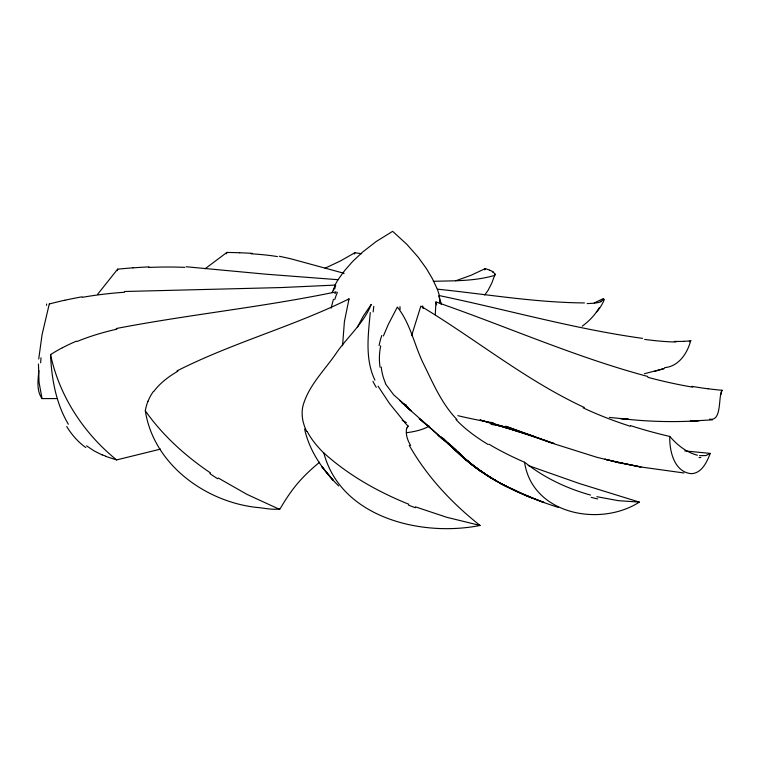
<?xml version="1.0" encoding="UTF-8"?>
<svg xmlns="http://www.w3.org/2000/svg" width="760" height="760" viewBox="0 0 760 760"><rect width="100%" height="100%" fill="white"/><g stroke="black" fill="none" stroke-linecap="round" stroke-linejoin="round"><path stroke-width="1.14" d="M342.56 345.676L344.403 321.632L349.03 298.87C293.303 326.477 232.475 342.722 177.032 370.889M38.456 364.021L39.045 382.27L42.038 398.601L56.762 398.563M38.722 359.024L42.075 334.609L49.295 303.895M370.272 312.559C368.191 335.008 364.828 359.081 374.927 380.171M435.28 314.688L435.945 301.957C506.644 326.458 575.311 357.115 647.757 376.466M38.893 370.509C38.095 379.781 36.224 390.488 42.038 398.601M117.344 270.674L117.695 269.097L97.774 294.11M331.103 308.151L333.422 299.335M333.573 290.006L333.963 288.572M411.597 335.702L420.831 306.147C475.75 339.102 525.844 380.409 584.307 407.474M720.86 394.734L722 390.193C718.086 396.587 722.161 421.686 709.65 419.13M226.48 253.811L226.945 252.377L205.076 268.793M332.101 292.704L332.291 292.144M383.401 335.967L388.303 324.406L397.356 307.059C410.172 323.161 414.077 343.909 422.702 362.197C432.601 382.052 441.237 403.38 456.969 419.539M407.274 427.889L408.091 425.942M495.111 274.094L491.748 283.204L488.053 290.387L484.728 295.013M684.769 450.917L710.248 453.397C706.961 461.823 701.983 473.034 691.609 473.68C674.082 472.378 669.303 450.718 669.769 436.354C677.065 444.904 686.356 452.38 697.414 455.221M354.359 254.049L354.891 252.719L340.518 260.917L325.014 268.242M484.776 269.866L485.327 268.574L471.124 275.243L455.686 280.81M357.38 327.199L363.432 315.856L371.231 304.418C364.106 322.63 348.669 335.73 337.488 351.376C325.726 369.17 308.864 384.721 302.993 405.745A149.862 70.414 9.7 0 0 306.726 431.452M335.027 285L337.649 280.326M147.991 401.223A189.895 91.343 3.6 0 0 145.321 410.78C153.463 463.913 204.582 501.306 255.787 507.328C263.653 507.861 272.916 510.311 280.155 508.753C284.563 501.125 289.37 493.715 294.851 486.799C302.052 477.631 310.622 469.661 319.58 462.232M599.336 307.543C595.108 314.944 589.095 321.166 582.226 326.163M334.903 293.654L336.119 291.859C263.34 307.059 189.183 314.469 116.223 328.529M338.485 279.081L344.651 270.56L352.545 261.582L362.757 251.93L376.295 241.461L392.663 231.325L406.866 244.359L418.209 257.203L426.436 268.613L432.516 278.92L436.981 288.458M348.241 299.849L349.03 298.87M710.248 453.397L705.841 455.591L699.561 455.639M689.301 341.743L690.688 340.698C687.42 353.229 678.67 366.538 664.611 367.64M528.238 465.538L579.405 483.531L639.35 502.113C600.115 527.364 532.209 514.434 524.542 462.156C543.885 477.622 566.703 488.442 590.501 495.054M493.354 275.728C473.964 281.295 453.34 280.706 433.333 281.305M594.32 302.888L603.402 298.566A135.005 14.791 8.5 0 1 602.794 300.086A115.919 12.749 8.8 0 1 600.333 301.445M654.559 371.393L664.173 368.543L644.47 373.711M105.735 456.409L116.622 459.914L160.531 449.112M409.241 445.341C426.958 476.662 451.953 503.196 480.054 525.454C421.752 537.101 340.945 517.931 323.827 452.95C348.526 475.266 377.967 491.796 408.719 504.231M712.538 419.834L690.327 421.135L699.181 420.774M335.179 285.085L281.476 287.546L124.735 291.498M697.262 420.85C671.583 422.36 645.744 421.543 620.198 418.484L628.767 419.358L609.396 417.411M584.44 302.926C534.992 302.565 486.105 294.11 437.028 289.132M639.35 502.113L618.383 500.669L596.875 496.707M186.038 266.741L265.772 274.18L338.504 279.737M683.981 472.976L638.305 466.64L604.846 459.202L618.688 462.65L641.05 466.953L615.837 461.956L618.688 462.65L596.961 457.32L550.534 442.7L505.647 426.246L553.992 443.498L508.459 428.345L530.85 435.29M642.589 338.38C573.923 328.89 507.157 309.709 439.403 295.63M502.464 426.312L491.055 424.346M279.309 256.253L290.377 258.675L344.147 273.324M480.054 525.454L446.776 517.294L415.416 506.853M509.029 428.013L480.006 419.957L535.392 436.838M498.18 425.495L504.782 427.015M506.986 427.528L509.181 428.041M503.025 426.873L507.281 428.117L494.047 423.823M558.211 507.376C518.149 494.57 478.695 475.902 449.683 444.628C472.644 468.027 500.811 485.897 531.344 497.705L500.469 483.464L507.053 486.761C486.476 476.453 467.485 462.821 451.687 446.053L463.324 457.624L468.683 461.805L447.44 442.976L460.664 454.508M279.747 509.456L246.981 494.38L218.272 478.012M102.21 454.974L94.088 450.908L86.545 445.825M479.978 470.849L496.118 480.814L489.734 477.28L474.249 466.402L479.978 470.849L465.699 459.505L471.077 464.16L486.087 474.61M210.511 472.938C185.506 456.095 162.707 435.508 145.293 410.78M407.351 406.885L408.025 407.388M406.676 406.362L393.556 394.687L385.31 383.601M430.397 427.87L405.07 405.612M430.426 427.88L419.188 418.646L455.943 450.024L438.111 434.995L442.349 438.966L431.528 428.83M462.051 455.639L454.185 449.169L443.355 438.273M116.622 459.914C83.704 433.361 59.299 396.093 50.54 354.53C51.556 378.603 55.898 403.265 68.353 424.241M438.111 434.995L459.021 453.159L449.683 444.628M405.441 405.821L411.027 410.78L399.579 400.368M447.44 442.976L451.867 447.137L440.866 436.762M338.703 485.953C322.743 470.307 309.491 451.117 304.599 429.02M404.709 422.227L389.5 403.512L378.034 386.137M437.541 289.835L439.242 294.927M435.945 301.957L436.601 304.845M440.847 302.157L441.18 304.332M380.057 367.26L379.848 365.75A64.486 61.911 -23.5 0 1 380.703 345.857M440.819 302.908L440.895 303.477M402.183 403.332A41.895 14.297 5.4 0 1 406.609 405.166M429.124 426.065A59.878 20.444 5.4 0 1 406.429 432.725M334.713 288.914A67.061 46.987 37.3 0 1 335.72 285.37M332.405 292.182A73.824 70.87 -4.7 0 1 335.331 285.152M334.742 299.611A73.492 61.019 -59.3 0 1 337.392 292.296M406.324 422.55A75.212 23 40.7 0 1 402.249 420.346M408.177 426.255A102.153 25.754 58.7 0 1 404.776 422.541M373.151 311.904A73.388 6.165 -83.3 0 1 373.815 306.299M376.257 387.362A92.245 86.782 -75.4 0 1 372.932 381.339M385.643 383.42A53.741 50.264 -58.4 0 1 381.254 367.07M379.097 345.648A73.72 69.796 -33 0 1 381.767 335.502M399.969 306.641A73.596 26.951 88.8 0 1 400.064 309.444M422.702 305.928A73.938 54.349 77 0 1 423.101 308.493M439.023 295.745A67.593 65.445 -59.5 0 1 440.353 302.252M438.938 295.763A74.774 69.245 -39.2 0 1 440.23 303.022M493.506 422.93A212.277 55.841 3.9 0 1 457.843 415.673M630.192 426.236A134.434 41.752 17.1 0 1 583.119 407.844M630.477 425.609A144.695 43.215 17.3 0 0 650.807 431.661A166.564 48.716 17.2 0 0 669.807 436.468M692.75 387.153A123.091 27.502 16.1 0 1 647.852 377.321M708.178 388.806A132.516 28.129 15.9 0 1 691.771 386.337M722.19 390.298A152.684 31.806 15.7 0 1 708.101 388.749M676.029 342A113.42 17.708 13.3 0 1 644.622 339.406M683.829 341.344A122.341 18.04 12.8 0 1 674.329 341.392M690.878 340.755A141.569 20.587 12.6 0 1 683.734 341.316M601.236 301.615A107.169 12.312 9.4 0 1 587.167 303.563M604.418 299.278A51.309 40.346 74.8 0 1 596.647 311.961M492.451 271.938A105.004 10.773 5 0 1 494.285 275.823M489.772 270.247A113.953 11.647 4.3 0 1 493.411 271.995M485.051 268.565A133.636 13.794 4.1 0 1 489.906 270.247M153.71 391.562A149.805 70.898 1.9 0 1 177.85 371.222M148.038 401.223A162.431 77.776 2.8 0 1 153.358 391.495M410.666 445.464A252.795 69.331 8.8 0 1 406.733 427.813M307.202 431.452A162.032 75.563 10.7 0 0 314.422 442.548A188.223 86.83 11.3 0 0 323.731 452.96M488.034 444.457A144.391 58.168 15.3 0 1 455.981 419.539M488.956 444.21A155.677 61.189 15.9 0 0 506.445 453.796A179.778 69.312 16 0 0 524.447 462.222M148.589 267.444A122.882 28.899 -5.6 0 1 184.794 267.368M132.943 267.872A134.149 33.174 -5.9 0 1 149.036 266.893M117.695 269.183A159.258 40.422 -6 0 1 132.952 267.824M82.337 297.322A134.216 43.263 -6.2 0 1 124.535 292.239M64.904 300.248A146.386 49.181 -6.2 0 1 81.956 296.827M49.4 303.962A173.337 59.679 -6.1 0 1 64.847 300.2M46.645 304.01A62.843 7.904 -83.5 0 1 46.502 305.32M77.102 341.477A144.229 59.394 -4 0 1 116.879 329.166M62.405 347.785A156.883 66.49 -3.5 0 1 76.389 341.173M50.663 354.559A184.67 79.677 -3.1 0 1 62.329 347.766M251.113 253.783A113.269 18.724 -3 0 1 277.428 256.585M239.552 252.776A123.547 21.498 -3.5 0 1 252.519 253.374M226.793 252.453A146.471 26.134 -3.7 0 1 239.656 252.738M354.597 252.757A137.57 17.442 -0.2 0 1 361.655 253.688M415.264 507.728A313.633 241.727 39.2 0 1 408.538 505.115M217.645 478.752A317.11 274.208 3.2 0 1 209.883 473.641M597.654 498.911A303.743 158.612 52.9 0 1 591.261 497.372M40.65 362.805A307.743 148.836 -42.7 0 1 41.002 357.798M105.868 456.19A219.849 137.17 -52.5 0 1 102.305 454.822M85.794 447.526A140.619 87.105 -73.3 0 1 66.709 426.531M700.872 457.529A291.289 52.06 54.2 0 1 699.01 457.548M544.056 502.522L524.581 494.874L544.056 502.522M476.824 468.141L471.077 464.16L458.346 452.789L463.324 457.624L476.824 468.141M333.06 480.215L321.755 466.535L333.06 480.215"/></g></svg>
